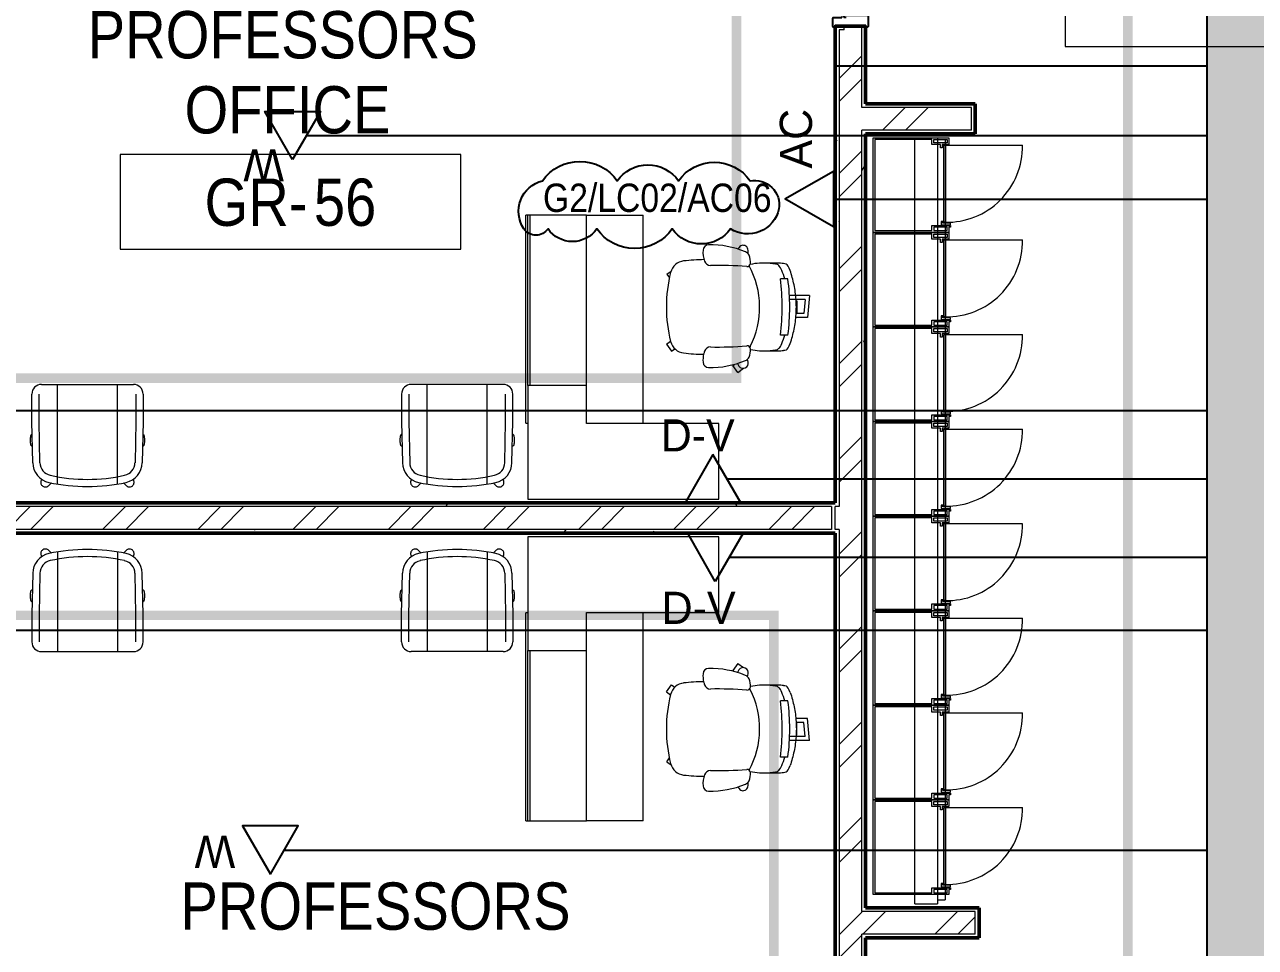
# Model space of a CAD drawing. Header units: millimetres. Extents: x -9358 to 257996, y -67499 to 9117.
# Drawn here: x 1936 to 8440, y -27018 to -22140 of the extents above; entities that cross this region are included whole.
import ezdxf

# ---------------------------------------------------------------- set-up
doc = ezdxf.new("R2010")
doc.units = ezdxf.units.MM
doc.header["$LTSCALE"] = 1000
for name, color, linetype, lineweight in [('123', 2, 'Continuous', 9), ('A-DOOR', 8, 'Continuous', 9), ('A-DOOR-1', 8, 'Continuous', 18), ('A-DOR', 8, 'Continuous', 9), ('A-FLR-PAT', 8, 'Continuous', 18), ('A-FRN', 8, 'Continuous', 9), ('A-GEN-MOD', 8, 'Continuous', 9), ('A-ROM-NAM', 8, 'Continuous', 9), ('A-WAL-CLD', 8, 'Continuous', 9), ('A-WAL-CMU', 8, 'Continuous', 50), ('A-WAL-LOW-30', 8, 'Continuous', 18), ('A-WAL-PAT-1', 8, 'Continuous', 9)]:
    doc.layers.add(name, color=color, linetype=linetype, lineweight=lineweight)
for name, color, linetype in [('CCTV', 4, 'Continuous'), ('CCTVNET', 6, 'Continuous'), ('DATANET', 4, 'Continuous'), ('F POINT AGN', 7, 'Continuous'), ('G2 LC 02 AC', 3, 'Continuous'), ('G2 LC 08 TV', 3, 'Continuous'), ('LC-CABLE -10', 4, 'Continuous'), ('LC-T-OUTLET', 4, 'Continuous'), ('Route - rack2', 7, 'Continuous')]:
    doc.layers.add(name, color=color, linetype=linetype)
doc.styles.add('Arial_5', font='arial.ttf', dxfattribs={"width": 0.85, "height": 200})
pattern_1 = [(0, (0, 0), (812.8, 203.2), [33.528, -576.072, 33.528, -576.072, -3251.2]), (0, (0, 0), (812.8, 203.2), [-1219.2, 33.528, -1185.672, 33.528, -576.072, -1422.4]), (0, (0, 0), (812.8, 203.2), [-3048, 33.528, -372.872, 33.528, -982.472]), (120, (304.8, 101.6), (-582.3764, 602.3054), [33.528, -576.072, 33.528, -576.072, -3251.2]), (120, (304.8, 101.6), (-582.3764, 602.3054), [-1219.2, 33.528, -1185.672, 33.528, -576.072, -1422.4]), (120, (304.8, 101.6), (-582.3764, 602.3054), [-3048, 33.528, -372.872, 33.528, -982.472]), (240, (406.4, 508), (-230.4236, -805.5054), [33.528, -576.072, 33.528, -576.072, -3251.2]), (240, (406.4, 508), (-230.4236, -805.5054), [-1219.2, 33.528, -1185.672, 33.528, -576.072, -1422.4]), (240, (406.4, 508), (-230.4236, -805.5054), [-3048, 33.528, -372.872, 33.528, -982.472])]
pattern_2 = [(45, (0, 0), (-251.447, 251.447), []), (45, (0, 381), (-251.447, 251.447), [])]

# ---------------------------------------------------------------- blocks, each defined once
blk = doc.blocks.new('D-V')
at = {"color": 3}
blk.add_lwpolyline([(1.2, 256.5), (146.9, 0), (-146.9, 0), (1.2, 256.5)], dxfattribs=at)
at = {"layer": 'CCTV', "color": 2}
blk.add_attdef('D-V', (-225.1, 246.5), '', height=170, dxfattribs=at)
blk = doc.blocks.new('D-W')
at = {"color": 3, "elevation": 0}
blk.add_lwpolyline([(0, 254.5), (146.9, 0), (-146.9, 0), (0, 254.5)], dxfattribs=at)
at = {"layer": 'LC-T-OUTLET', "color": 2}
blk.add_attdef('W', (77.2, 236.3, 0), '', height=170, dxfattribs=at)
blk = doc.blocks.new('FR_Lockers-MLTPL_Dar - FR_Lockers-MLTPL_Dar-848432-01-Ground Floor Furniture Plan')
at = {"layer": 'A-GEN-MOD'}
for p, q in [((-500, 0), (0, 0)), ((-500, -400), (-500, 0)), ((0, 0), (0, -400)), ((-491.1, -8.9), (-491.1, -311.1)), ((-8.9, -8.9), (-491.1, -8.9)), ((-8.9, -311.1), (-8.9, -8.9)), ((-491.1, -311.1), (-464.4, -311.1)), ((-491.1, -320), (-491.1, -391.1)), ((-473.3, -320), (-491.1, -320)), ((-473.3, -391.1), (-473.3, -320)), ((-464.4, -311.1), (-464.4, -408.9)), ((-35.6, -311.1), (-8.9, -311.1)), ((-35.6, -355.6), (-35.6, -311.1)), ((-26.7, -391.1), (-26.7, -320)), ((-26.7, -320), (-8.9, -320)), ((-8.9, -320), (-8.9, -391.1)), ((-460, -360), (-460, -408.9)), ((-442.2, -360), (-460, -360)), ((-451.1, -368.9), (-442.2, -368.9)), ((-451.1, -408.9), (-451.1, -368.9)), ((-446.7, -382.2), (-446.7, -373.3)), ((-446.7, -373.3), (-40, -373.3)), ((-40, -382.2), (-446.7, -382.2)), ((-442.2, -368.9), (-442.2, -360)), ((-53.3, -355.6), (-35.6, -355.6)), ((-53.3, -364.4), (-53.3, -355.6)), ((-35.6, -364.4), (-53.3, -364.4)), ((-40, -373.3), (-40, -382.2)), ((-40, -382.2), (-40, -789.1)), ((-35.6, -400), (-35.6, -364.4)), ((-473.3, -400), (-500, -400)), ((-491.1, -391.1), (-473.3, -391.1)), ((-473.3, -408.9), (-473.3, -400)), ((-464.4, -408.9), (-473.3, -408.9)), ((-460, -408.9), (-451.1, -408.9)), ((0, -400), (-35.6, -400)), ((-8.9, -391.1), (-26.7, -391.1))]:
    blk.add_line(p, q, dxfattribs=at)
blk.add_arc((-46.8, -389.2), 400, 178.71177, 270.96946, dxfattribs=at)
blk = doc.blocks.new('Scoop_Conference_Swivel_Chair_14893 - Scoop_Conference_Swivel_Chair_14893-748504-01-Ground Floor Furniture Plan')
at = {"layer": 'A-FRN'}
for p, q in [((-158.6, 336.1), (-158.6, -190.7)), ((158.6, 336.1), (158.6, -190.7)), ((-293.9, 5.1), (-289.4, 224)), ((-255.8, 4.7), (-251.3, 223.2)), ((251.3, 223.2), (255.8, 4.7)), ((289.4, 224), (293.9, 5.1)), ((-291.2, 134.7), (-296, 134.7)), ((296, 134.7), (291.2, 134.7)), ((-296, 74.7), (-292.5, 74.7)), ((292.5, 74.7), (296, 74.7)), ((-293.9, -139.9), (-293.9, 5.1)), ((-255.8, -139.9), (-255.8, 4.7)), ((255.8, 4.7), (255.8, -139.9)), ((293.9, 5.1), (293.9, -139.9)), ((243.1, -190.7), (-243.1, -190.7))]:
    blk.add_line(p, q, dxfattribs=at)
for centre, radius, start, end in [((-181.4, 221.7), 107.9, 102.35173, 178.80744), ((-221.9, 326.6), 24.9, 171, 174.76718), ((-221.9, 326.6), 24.9, 135, 138.48477), ((-221.9, 326.6), 24.9, 131.51252, 135), ((-221.9, 326.6), 24.9, 95.23535, 99), ((0, -606.8), 956.1, 77.64827, 102.35173), ((181.4, 221.7), 108, 1.19256, 77.64827), ((-181.4, 221.7), 69.8, 102.35173, 178.80744), ((0, -606.8), 918, 77.64827, 102.35173), ((181.4, 221.7), 69.9, 1.19256, 77.64827), ((-243.1, -139.9), 50.8, 180, 270), ((243.1, -139.9), 50.8, 270, 0)]:
    blk.add_arc(centre, radius, start, end, dxfattribs=at)
for points, knots in [([(-204.3, 344.2), (-205.8, 345.7), (-208.4, 347.6), (-212.2, 349.6), (-215.3, 350.6), (-218.5, 351.3), (-222.8, 351.6), (-229, 350.8), (-236.4, 347.4), (-242.7, 341.1), (-246.4, 333), (-247.1, 324.2), (-245, 316.6), (-242.4, 312.5), (-241.2, 310.9)], [-1, -1, -1, -1, -0.9166667, -0.875, -0.8333333, -0.7916667, -0.75, -0.6666667, -0.5555556, -0.4444444, -0.3333333, -0.2222222, -0.1111111, -0.0331931, -0.0331931, -0.0331931, -0.0331931]), ([(239.5, 344.2), (237.5, 346.2), (232.8, 349.5), (223.6, 352), (215.1, 351), (208.5, 347.7), (205.6, 345.4), (204.3, 344.2)], [-1, -1, -1, -1, -0.785714, -0.571429, -0.285714, -0.142857, 0, 0, 0, 0]), ([(241.2, 310.9), (243.1, 313.2), (245, 316.7), (246.3, 321.5), (246.9, 325.4), (246.7, 331), (244.5, 337.9), (241.3, 342.3), (239.5, 344.2)], [-0.9333886, -0.9333886, -0.9333886, -0.9333886, -0.7, -0.625, -0.55, -0.4, -0.2, 0, 0, 0, 0]), ([(-296, 74.7), (-296.5, 74.7), (-297.2, 75.6), (-298.3, 78.5), (-299, 81.5), (-299.8, 85.2), (-300.6, 91), (-301.3, 99.3), (-301.3, 110), (-300.6, 118.4), (-299.8, 124.1), (-299, 127.8), (-298.3, 130.8), (-297.2, 133.8), (-296.5, 134.7), (-296, 134.7)], [-1, -1, -1, -1, -0.888889, -0.833333, -0.777778, -0.722222, -0.666667, -0.555556, -0.444444, -0.333333, -0.277778, -0.222222, -0.166667, -0.111111, 0, 0, 0, 0]), ([(296, 134.7), (296.5, 134.7), (297.2, 133.8), (298.3, 130.8), (299, 127.8), (299.8, 124.1), (300.6, 118.4), (301.3, 110), (301.3, 99.3), (300.6, 91), (299.8, 85.2), (299, 81.5), (298.3, 78.5), (297.2, 75.6), (296.5, 74.7), (296, 74.7)], [-1, -1, -1, -1, -0.888889, -0.833333, -0.777778, -0.722222, -0.666667, -0.555556, -0.444444, -0.333333, -0.277778, -0.222222, -0.166667, -0.111111, 0, 0, 0, 0])]:
    blk.add_open_spline(points, degree=3, knots=knots, dxfattribs=at)
for points in [[(-189.8, 329.6), (-194.6, 334.4), (-199.5, 339.3), (-204.3, 344.2)], [(204.3, 344.2), (199.5, 339.3), (194.6, 334.4), (189.8, 329.6)]]:
    blk.add_open_spline(points, degree=3, dxfattribs=at)
blk = doc.blocks.new('Task chair 9554N35 - Task chair 9554N35-733048-01-Ground Floor Furniture Plan')
at = {"layer": 'A-FRN'}
for p, q in [((-59.9, 447.8), (56.2, 437.7)), ((-59.9, 447.8), (-59.9, 341.6)), ((-40.1, 424.9), (-40.1, 342.5)), ((-40.1, 424.9), (34.3, 418.4)), ((34.3, 418.4), (34.3, 377)), ((56.2, 437.7), (56.2, 375.4)), ((-148.6, 333.2), (-148.6, 294.8)), ((-33.2, 380), (34.3, 380)), ((-33.2, 377), (-33.2, 380)), ((148.6, 333.5), (148.6, 294.8)), ((208.7, 134.6), (213.5, 132.2)), ((346.3, 69.3), (309.5, 42.5)), ((346.3, 69.3), (324.3, 99.6)), ((309.5, 42.5), (303.3, 51.1)), ((-172.9, -306.8), (-189.9, -284.3)), ((-172.9, -306.8), (-153.2, -293.1)), ((196.3, -309), (180.3, -287)), ((196.3, -309), (233.1, -282.3)), ((233.1, -282.3), (220.5, -265))]:
    blk.add_line(p, q, dxfattribs=at)
for centre, radius, start, end in [((1, -773.4), 1116.7, 82.40675, 97.69875), ((1424.9, 239.6), 1657.1, 178.08469, 181.91531), ((192.1, 200.6), 424.1, 170.87537, 178.71964), ((-202, 267.3), 24.7, 131.85659, 178.73501), ((18.2, -231.9), 573.4, 106.91404, 111.62967), ((0, -988.3), 1291.7, 83.39468, 96.60532), ((-18.2, -231.9), 573.4, 68.37033, 73.08596), ((202, 267.3), 24.7, 1.26499, 48.14341), ((-192.1, 200.6), 424.1, 1.28036, 9.12463), ((-1424.9, 239.6), 1657.1, 358.08469, 1.91531), ((-239, 54.3), 81.3, 83.07154, 114.79327), ((-5.9, 191.7), 225.5, 181.91531, 194.98952), ((-231.5, 117.1), 18, 357.62611, 82.70838), ((1.2, -277.4), 461.4, 63.27249, 118.3184), ((223.3, 117.1), 18, 97.29162, 182.37389), ((230.8, 54.3), 81.3, 65.20673, 96.92846), ((5.9, 191.7), 225.5, 345.51786, 358.08469), ((157.4, -76.4), 485.9, 157.62283, 181.09869), ((-301, 96.7), 25.2, 129.57983, 236.58793), ((-296.1, 90.9), 32.8, 82.42017, 129.57983), ((-270.6, 142.7), 80.3, 236.58793, 244.06048), ((-257.7, 94.4), 37, 114.57567, 157.51846), ((-304.4, 28.7), 95.5, 76.87008, 82.42017), ((1706.6, -39.8), 1926.5, 175.34955, 181.07992), ((-1714.8, -39.8), 1926.5, 358.92008, 4.65045), ((249.5, 94.4), 37, 22.48154, 65.42433), ((351.4, -138.5), 268.8, 102.9497, 106.17349), ((-165.6, -76.4), 485.9, 358.90131, 22.37717), ((297.3, 97.1), 27.1, 305.0503, 102.9497), ((266.7, 140.7), 80.4, 293.45615, 305.0503), ((-298.4, -85.1), 30, 181.16926, 265.61497), ((-289.7, 26.9), 142.3, 265.59312, 289.57155), ((875.8, -92.8), 1126, 180.86126, 186.35861), ((-253.5, -75.2), 34, 289.57155, 358.42173), ((245.3, -75.2), 34, 181.57827, 250.42845), ((281.6, 26.9), 142.3, 250.42845, 257.15931), ((-875.8, -92.8), 1126, 353.64139, 359.03153), ((281.6, 26.9), 142.3, 257.15931, 274.40688), ((290.2, -85.1), 30, 274.38503, 358.83074), ((-163.7, -208.7), 80, 186.35861, 256.05837), ((163.7, -208.7), 80, 283.94166, 353.64139), ((0, 450.7), 759.4, 256.05837, 283.94166)]:
    blk.add_arc(centre, radius, start, end, dxfattribs=at)
for centre, major_axis, ratio, start_param, end_param in [((-182.4, 335.9), (44.1, 13.7), 0.260293, 1.734544, 2.951577), ((182.6, 337.1), (-43.9, 14.1), 0.248418, 3.3294, 4.551375), ((-2839.6, 1069.5), (-3064.8, 850.5), 0.246639, 3.238935, 3.272795), ((2833.6, 1083.6), (3058.7, 867.3), 0.246692, 3.007939, 3.042807), ((-178.1, 286.4), (48, 16.7), 0.376203, 1.755174, 2.42563), ((178.1, 286.7), (-48.1, 16.1), 0.383717, 3.814978, 4.524085), ((-2833.6, 1083.6), (-3058.7, 867.3), 0.246692, 3.240378, 3.275247)]:
    blk.add_ellipse(centre, major_axis=major_axis, ratio=ratio, start_param=start_param, end_param=end_param, dxfattribs=at)
blk.add_open_spline([(193.1, 345.6), (180.8, 349.8), (155.9, 357.6), (104.9, 369.7), (39.6, 378.5), (-39.7, 378.4), (-105, 369.4), (-155.9, 357.1), (-180.8, 349.3), (-193.1, 344.9)], degree=3, knots=[0, 0, 0, 0, 0.1, 0.2, 0.4, 0.6, 0.8, 0.9, 1, 1, 1, 1], dxfattribs=at)
blk = doc.blocks.new('secretary office - manager office -1 2-1846452-01-Ground Floor Furniture Plan')
at = {"layer": 'A-FRN'}
for p, q in [((-360, 310), (-950, 310)), ((-950, 310), (-950, 300)), ((-950, 300), (-950, -700)), ((-548, 320), (550, 320)), ((-548, 320), (-548, 310)), ((-350, 310), (-360, 310)), ((-350, 0), (-350, 310)), ((-350, 310), (550, 310)), ((550, 300), (-350, 300)), ((550, 300), (-350, 300)), ((550, 310), (550, 320)), ((550, 300), (550, 310)), ((550, 0), (550, 300)), ((-550, -700), (-550, 0)), ((-550, 0), (-350, 0)), ((-350, 0), (550, 0)), ((550, 0), (550, -300)), ((-550, -300), (550, -300)), ((-950, -700), (-550, -700))]:
    blk.add_line(p, q, dxfattribs=at)
blk = doc.blocks.new('Scoop_Conference_Swivel_Chair_14893 - Scoop_Conference_Swivel_Chair_14893-746239-01-Ground Floor Furniture Plan')
at = {"layer": 'A-FRN'}
for p, q in [((-293.9, 139.9), (-293.9, -5.1)), ((-255.8, 139.9), (-255.8, -4.7)), ((243.1, 190.7), (-243.1, 190.7)), ((-158.6, -336.1), (-158.6, 190.7)), ((158.6, -336.1), (158.6, 190.7)), ((255.8, -4.7), (255.8, 139.9)), ((293.9, -5.1), (293.9, 139.9)), ((-293.9, -5.1), (-289.4, -224)), ((-255.8, -4.7), (-251.3, -223.2)), ((251.3, -223.2), (255.8, -4.7)), ((289.4, -224), (293.9, -5.1)), ((-292.5, -74.7), (-296, -74.7)), ((296, -74.7), (292.5, -74.7)), ((-296, -134.7), (-291.2, -134.7)), ((291.2, -134.7), (296, -134.7))]:
    blk.add_line(p, q, dxfattribs=at)
for centre, radius, start, end in [((-243.1, 139.9), 50.8, 90, 180), ((243.1, 139.9), 50.8, 0, 90), ((-181.4, -221.7), 108, 181.19256, 257.64827), ((-181.4, -221.7), 69.8, 181.19256, 257.64827), ((181.4, -221.7), 69.9, 282.35173, 358.80744), ((181.4, -221.7), 108, 282.35173, 358.80744), ((0, 606.8), 918, 257.64827, 282.35173), ((-221.9, -326.6), 24.9, 185.23282, 189), ((-221.9, -326.6), 24.9, 221.51523, 225), ((-221.9, -326.6), 24.9, 225, 228.48748), ((-221.9, -326.6), 24.9, 261, 264.76465), ((0, 606.8), 956.1, 257.64827, 282.35173)]:
    blk.add_arc(centre, radius, start, end, dxfattribs=at)
for points, knots in [([(-296, -134.7), (-296.5, -134.7), (-297.2, -133.8), (-298.3, -130.8), (-299, -127.8), (-299.8, -124.1), (-300.6, -118.4), (-301.3, -110), (-301.3, -99.3), (-300.6, -91), (-299.8, -85.2), (-299, -81.5), (-298.3, -78.5), (-297.2, -75.6), (-296.5, -74.7), (-296, -74.7)], [-1, -1, -1, -1, -0.888889, -0.833333, -0.777778, -0.722222, -0.666667, -0.555556, -0.444444, -0.333333, -0.277778, -0.222222, -0.166667, -0.111111, 0, 0, 0, 0]), ([(296, -74.7), (296.5, -74.7), (297.2, -75.6), (298.3, -78.5), (299, -81.5), (299.8, -85.2), (300.6, -91), (301.3, -99.3), (301.3, -110), (300.6, -118.4), (299.8, -124.1), (299, -127.8), (298.3, -130.8), (297.2, -133.8), (296.5, -134.7), (296, -134.7)], [-1, -1, -1, -1, -0.888889, -0.833333, -0.777778, -0.722222, -0.666667, -0.555556, -0.444444, -0.333333, -0.277778, -0.222222, -0.166667, -0.111111, 0, 0, 0, 0]), ([(-241.2, -310.9), (-242, -311.9), (-243.3, -313.8), (-244.9, -316.9), (-245.9, -320), (-246.6, -323.2), (-246.9, -327.5), (-246.1, -333.7), (-242.7, -341.1), (-236.4, -347.4), (-228.3, -351.1), (-219.5, -351.8), (-211.1, -349.5), (-206.3, -346.2), (-204.3, -344.2)], [-0.9668069, -0.9668069, -0.9668069, -0.9668069, -0.9166667, -0.875, -0.8333333, -0.7916667, -0.75, -0.6666667, -0.5555556, -0.4444444, -0.3333333, -0.2222222, -0.1111111, 0, 0, 0, 0]), ([(239.5, -344.2), (241.3, -342.3), (244.5, -337.9), (246.9, -330.3), (246.8, -322.4), (244.6, -315.8), (242.3, -312.2), (241.2, -310.9)], [-1, -1, -1, -1, -0.8, -0.6, -0.4, -0.2, -0.0666114, -0.0666114, -0.0666114, -0.0666114]), ([(204.3, -344.2), (206.3, -346.1), (210.8, -349.3), (219.8, -352), (230.2, -350.9), (236.8, -346.8), (239.5, -344.2)], [-1, -1, -1, -1, -0.785714, -0.571429, -0.285714, 0, 0, 0, 0])]:
    blk.add_open_spline(points, degree=3, knots=knots, dxfattribs=at)
for points in [[(-204.3, -344.2), (-199.5, -339.3), (-194.6, -334.4), (-189.8, -329.6)], [(189.8, -329.6), (194.6, -334.4), (199.5, -339.3), (204.3, -344.2)]]:
    blk.add_open_spline(points, degree=3, dxfattribs=at)
blk = doc.blocks.new('Task chair 9554N35 - Task chair 9554N35-745676-01-Ground Floor Furniture Plan')
at = {"layer": 'A-FRN'}
for p, q in [((-172.9, 306.8), (-189.9, 284.3)), ((-172.9, 306.8), (-153.2, 293.1)), ((196.3, 309), (180.3, 287)), ((196.3, 309), (233.1, 282.3)), ((233.1, 282.3), (220.5, 265)), ((309.5, -42.5), (303.3, -51.1)), ((346.3, -69.3), (309.5, -42.5)), ((346.3, -69.3), (324.3, -99.6)), ((208.7, -134.6), (213.5, -132.2)), ((-148.6, -333.2), (-148.6, -294.8)), ((148.6, -333.5), (148.6, -294.8)), ((-59.9, -447.8), (-59.9, -341.6)), ((-40.1, -424.9), (-40.1, -342.5)), ((-33.2, -377), (-33.2, -380)), ((-33.2, -380), (34.3, -380)), ((34.3, -418.4), (34.3, -377)), ((56.2, -437.7), (56.2, -375.4)), ((-59.9, -447.8), (56.2, -437.7)), ((-40.1, -424.9), (34.3, -418.4))]:
    blk.add_line(p, q, dxfattribs=at)
for centre, radius, start, end in [((-163.7, 208.7), 80, 103.94163, 173.64139), ((0, -450.7), 759.4, 76.05834, 103.94163), ((163.7, 208.7), 80, 6.35861, 76.05834), ((875.8, 92.8), 1126, 173.64139, 179.13874), ((-875.8, 92.8), 1126, 0.96847, 6.35861), ((157.4, 76.4), 485.9, 178.90131, 202.37717), ((-298.4, 85.1), 30, 94.38503, 178.83074), ((-289.7, -26.9), 142.3, 70.42845, 94.40688), ((-253.5, 75.2), 34, 1.57827, 70.42845), ((1706.6, 39.8), 1926.5, 178.92008, 184.65045), ((-1714.8, 39.8), 1926.5, 355.34955, 1.07992), ((245.3, 75.2), 34, 109.57155, 178.42173), ((281.6, -26.9), 142.3, 102.84069, 109.57155), ((281.6, -26.9), 142.3, 85.59312, 102.84069), ((-165.6, 76.4), 485.9, 337.62283, 1.09869), ((290.2, 85.1), 30, 1.16926, 85.61497), ((-301, -96.7), 25.2, 123.41207, 230.42017), ((-296.1, -90.9), 32.8, 230.42017, 277.57983), ((-270.6, -142.7), 80.3, 115.93952, 123.41207), ((-257.7, -94.4), 37, 202.48154, 245.42433), ((-304.4, -28.7), 95.5, 277.57983, 283.12992), ((-239, -54.3), 81.3, 245.20673, 276.92846), ((-231.5, -117.1), 18, 277.29162, 2.37389), ((1.2, 277.4), 461.4, 241.6816, 296.72751), ((223.3, -117.1), 18, 177.62611, 262.70838), ((230.8, -54.3), 81.3, 263.07154, 294.79327), ((249.5, -94.4), 37, 294.57567, 337.51846), ((351.4, 138.5), 268.8, 253.82651, 257.0503), ((297.3, -97.1), 27.1, 257.0503, 54.9497), ((266.7, -140.7), 80.4, 54.9497, 66.54385), ((1424.9, -239.6), 1657.1, 178.08469, 181.91531), ((-5.9, -191.7), 225.5, 165.01048, 178.08469), ((5.9, -191.7), 225.5, 1.91531, 14.48214), ((-1424.9, -239.6), 1657.1, 358.08469, 1.91531), ((192.1, -200.6), 424.1, 181.28036, 189.12463), ((-192.1, -200.6), 424.1, 350.87537, 358.71964), ((-202, -267.3), 24.7, 181.26499, 228.14341), ((18.2, 231.9), 573.4, 248.37033, 253.08596), ((0, 988.3), 1291.7, 263.39468, 276.60532), ((-18.2, 231.9), 573.4, 286.91404, 291.62967), ((202, -267.3), 24.7, 311.85659, 358.73501), ((1, 773.4), 1116.7, 262.30125, 277.59325)]:
    blk.add_arc(centre, radius, start, end, dxfattribs=at)
for centre, major_axis, ratio, start_param, end_param in [((2833.6, -1083.6), (-3058.7, 867.3), 0.246692, 0.098786, 0.133654), ((-182.4, -335.9), (-44.1, 13.7), 0.260293, 0.190015, 1.407049), ((-178.1, -286.4), (-48, 16.7), 0.376203, 0.715963, 1.386418), ((178.1, -286.7), (48.1, 16.1), 0.383717, 4.900693, 5.6098), ((-2833.6, -1083.6), (3058.7, 867.3), 0.246692, 6.149531, 6.184399), ((-2839.6, -1069.5), (3064.8, 850.5), 0.246639, 6.151983, 6.185843), ((182.6, -337.1), (43.9, 14.1), 0.248418, 4.873403, 6.095378)]:
    blk.add_ellipse(centre, major_axis=major_axis, ratio=ratio, start_param=start_param, end_param=end_param, dxfattribs=at)
blk.add_open_spline([(193.1, -345.6), (180.8, -349.8), (155.9, -357.6), (104.9, -369.7), (39.6, -378.5), (-39.7, -378.4), (-105, -369.4), (-155.9, -357.1), (-180.8, -349.3), (-193.1, -344.9)], degree=3, knots=[0, 0, 0, 0, 0.1, 0.2, 0.4, 0.6, 0.8, 0.9, 1, 1, 1, 1], dxfattribs=at)
blk = doc.blocks.new('secretary office - manager office -1 2-1846450-01-Ground Floor Furniture Plan')
at = {"layer": 'A-FRN'}
for p, q in [((-550, 700), (-950, 700)), ((-950, 700), (-950, -300)), ((-550, 0), (-550, 700)), ((550, 300), (-550, 300)), ((550, 300), (550, 0)), ((-350, 0), (-550, 0)), ((550, 0), (-350, 0)), ((-350, -310), (-350, 0)), ((550, -300), (550, 0)), ((-950, -300), (-950, -310)), ((-950, -310), (-360, -310)), ((-548, -310), (-548, -320)), ((550, -320), (-548, -320)), ((-360, -310), (-350, -310)), ((-350, -300), (550, -300)), ((-350, -300), (550, -300)), ((550, -310), (-350, -310)), ((550, -310), (550, -300)), ((550, -320), (550, -310))]:
    blk.add_line(p, q, dxfattribs=at)
blk = doc.blocks.new('Wood door - 1000-Wood Door-2297613-01-Ground Floor Furniture Plan')
at = {"layer": 'A-DOOR'}
blk.add_arc((442, 77), 884, 90, 180, dxfattribs=at)
at = {"layer": 'A-DOOR-1'}
for p, q in [((442, 961), (399, 961)), ((399, 961), (399, 77)), ((442, 77), (442, 961)), ((-505, 92.5), (-505, 82.5)), ((-505, 92.5), (-505, 82.5)), ((-503.5, 92.5), (-503.5, 82.5)), ((-502.5, 95), (-457.5, 95)), ((-457.5, 95), (-502.5, 95)), ((-457.5, 93.5), (-502.5, 93.5)), ((-502.5, 81.5), (-495, 81.5)), ((-495, 80), (-502.5, 80)), ((-500, 80), (-495, 80)), ((-495, 81.5), (-495, 80)), ((-495, 80), (-495, -80)), ((-456.5, 92.5), (-456.5, 47)), ((-455, 92.5), (-455, 47)), ((-455, 47), (-455, 92.5)), ((399, 77), (442, 77)), ((455, 92.5), (455, 47)), ((455, 92.5), (455, 47)), ((456.5, 92.5), (456.5, 47)), ((502.5, 95), (457.5, 95)), ((502.5, 95), (457.5, 95)), ((457.5, 93.5), (502.5, 93.5)), ((495, 81.5), (495, 80)), ((502.5, 81.5), (495, 81.5)), ((495, 80), (502.5, 80)), ((495, -80), (495, 80)), ((495, 80), (500, 80)), ((503.5, 92.5), (503.5, 82.5)), ((505, 92.5), (505, 82.5)), ((505, 82.5), (505, 92.5)), ((-455.2, 23), (-455.2, 32.5)), ((-453.7, 23), (-455.2, 23)), ((-442.5, 46), (-454, 46)), ((-442.5, 46), (-454, 46)), ((-442.5, 44.5), (-454, 44.5)), ((-453.7, 32.5), (-453.7, 23)), ((-452.7, 35), (-445.7, 35)), ((-445.7, 33.5), (-452.7, 33.5)), ((-444.7, -92.5), (-444.7, 32.5)), ((-443.2, 32.5), (-443.2, 8.1)), ((-443.2, 8.4), (-441.5, 18.1)), ((-441.7, 8.1), (-443.2, 8.4)), ((-443.2, 8.1), (-443.2, -92.5)), ((-443.2, -92.5), (-443.2, 8.1)), ((-443.2, 8.1), (-441.7, 8.1)), ((-440, 18), (-441.7, 8.1)), ((-441.7, 8.1), (-440, 18)), ((-441.5, 18.1), (-441.5, 43.5)), ((-440, 43.5), (-440, 18)), ((-440, 18), (-440, 43.5)), ((440, 43.5), (440, 18)), ((440, 43.5), (440, 18)), ((440, 18), (441.7, 8.1)), ((440, 18), (441.7, 8.1)), ((441.5, 18.1), (441.5, 43.5)), ((443.2, 8.4), (441.5, 18.1)), ((441.7, 8.1), (443.2, 8.4)), ((441.7, 8.1), (443.2, 8.4)), ((442.5, 46), (454, 46)), ((454, 46), (442.5, 46)), ((442.5, 44.5), (454, 44.5)), ((443.2, 32.5), (443.2, 8.1)), ((443.2, 8.4), (443.2, -92.5)), ((443.2, 8.1), (443.2, -92.5)), ((444.7, -92.5), (444.7, 32.5)), ((452.7, 35), (445.7, 35)), ((445.7, 33.5), (452.7, 33.5)), ((453.7, 32.5), (453.7, 23)), ((453.7, 23), (455.2, 23)), ((455.2, 23), (455.2, 32.5)), ((-505, -92.5), (-505, -82.5)), ((-505, -82.5), (-505, -92.5)), ((-503.5, -82.5), (-503.5, -92.5)), ((-502.5, -80), (-495, -80)), ((-495, -81.5), (-502.5, -81.5)), ((-502.5, -93.5), (-445.7, -93.5)), ((-445.7, -95), (-502.5, -95)), ((-502.5, -95), (-445.7, -95)), ((-495, -80), (-500, -80)), ((-495, -81.5), (-495, -80)), ((502.5, -93.5), (445.7, -93.5)), ((445.7, -95), (502.5, -95)), ((445.7, -95), (502.5, -95)), ((495, -81.5), (495, -80)), ((502.5, -80), (495, -80)), ((500, -80), (495, -80)), ((495, -81.5), (502.5, -81.5)), ((503.5, -82.5), (503.5, -92.5)), ((505, -92.5), (505, -82.5)), ((505, -92.5), (505, -82.5))]:
    blk.add_line(p, q, dxfattribs=at)
for centre, radius, start, end in [((-502.5, 92.5), 2.5, 90, 180), ((-502.5, 92.5), 2.5, 90, 180), ((-502.5, 82.5), 2.5, 180, 270), ((-502.5, 82.5), 2.5, 180, 270), ((-502.5, 92.5), 1, 90, 180), ((-502.5, 82.5), 1, 180, 270), ((-457.5, 92.5), 2.5, 0, 90), ((-457.5, 92.5), 2.5, 0, 90), ((-457.5, 92.5), 1, 0, 90), ((457.5, 92.5), 2.5, 90, 180), ((457.5, 92.5), 2.5, 90, 180), ((457.5, 92.5), 1, 90, 180), ((502.5, 92.5), 2.5, 0, 90), ((502.5, 92.5), 2.5, 0, 90), ((502.5, 92.5), 1, 0, 90), ((502.5, 82.5), 1, 270, 0), ((502.5, 82.5), 2.5, 270, 0), ((502.5, 82.5), 2.5, 270, 0), ((-454, 47), 2.5, 180, 270), ((-452.7, 32.5), 2.5, 90, 180), ((-454, 47), 0.997, 180, 270), ((-454, 47), 0.997, 180, 270), ((-452.7, 32.5), 1.01, 90, 180), ((-445.7, 32.5), 2.5, 0, 90), ((-445.7, 32.5), 0.984, 0, 90), ((-442.5, 43.5), 2.5, 0, 90), ((-442.5, 43.5), 2.5, 0, 90), ((-442.5, 43.5), 1, 0, 90), ((442.5, 43.5), 2.5, 90, 180), ((442.5, 43.5), 2.5, 90, 180), ((442.5, 43.5), 1, 90, 180), ((445.7, 32.5), 2.5, 90, 180), ((445.7, 32.5), 0.984, 90, 180), ((452.7, 32.5), 2.5, 0, 90), ((452.7, 32.5), 1.01, 0, 90), ((454, 47), 2.5, 270, 0), ((454, 47), 0.997, 270, 0), ((454, 47), 0.979, 270, 360), ((-502.5, -82.5), 2.5, 90, 180), ((-502.5, -82.5), 2.5, 90, 180), ((-502.5, -92.5), 2.5, 180, 270), ((-502.5, -92.5), 2.5, 180, 270), ((-502.5, -82.5), 1.01, 90, 180), ((-502.5, -92.5), 1.03, 180, 270), ((-445.7, -92.5), 0.985, 270, 0), ((-445.7, -92.5), 2.5, 270, 0), ((-445.7, -92.5), 2.5, 270, 360), ((445.7, -92.5), 2.5, 180, 270), ((445.7, -92.5), 2.5, 180, 270), ((445.7, -92.5), 0.985, 180, 270), ((502.5, -82.5), 2.5, 0, 90), ((502.5, -82.5), 2.5, 0, 90), ((502.5, -82.5), 1.01, 0, 90), ((502.5, -92.5), 1.03, 270, 0), ((502.5, -92.5), 2.5, 270, 0), ((502.5, -92.5), 2.5, 270, 360)]:
    blk.add_arc(centre, radius, start, end, dxfattribs=at)
blk = doc.blocks.new('M_Room Tag_Small - M_Room Tag_Small-919701-01-Ground Floor Furniture Plan')
at = {"layer": 'A-ROM-NAM'}
for p, q in [((9, 2.5), (-9, 2.5)), ((-9, 2.5), (-9, -2.5)), ((9, -2.5), (9, 2.5)), ((-9, -2.5), (9, -2.5))]:
    blk.add_line(p, q, dxfattribs=at)
blk = doc.blocks.new('G')
at = {"layer": 'A-WAL-PAT-1'}
h = blk.add_hatch(dxfattribs=at)
h.set_pattern_fill('FP_1', color=256, style=0, pattern_type=2)
h.set_pattern_definition(pattern_2)
h.paths.add_polyline_path([(6360, -28640), (6360, -28390), (6267.6, -28390), (6267.6, -28410), (6240, -28410), (6240, -28640)], flags=0)
h.paths.add_polyline_path([(6360, -27390), (6360, -22000), (6267.6, -22000), (6267.6, -22020), (6240, -22020), (6240, -27370), (6267.6, -27370), (6267.6, -27390)], flags=0)
h.paths.add_polyline_path([(6360, -21000), (6360, -20000), (6267.6, -20000), (6267.6, -20020), (6240, -20020), (6240, -20980), (6267.6, -20980), (6267.6, -21000)], flags=0)
h.paths.add_polyline_path([(6360, -19000), (6360, -13800), (6267.6, -13800), (6267.6, -13820), (6240, -13820), (6240, -18980), (6267.6, -18980), (6267.6, -19000)], flags=0)
h.paths.add_polyline_path([(6267.6, -12800), (6360, -12800), (6360, -12550), (6240, -12550), (6240, -12780), (6267.6, -12780)], flags=0)
h = blk.add_hatch(dxfattribs=at)
h.set_pattern_fill('FP_2', color=256, style=0, pattern_type=2)
h.set_pattern_definition(pattern_1)
h.paths.add_polyline_path([(6380, -28760), (6380, -28640), (6360, -28640), (6360, -28760)], flags=0)
h.paths.add_polyline_path([(6380, -28620), (6380, -28390), (6360, -28390), (6360, -28620)], flags=0)
h.paths.add_polyline_path([(6360, -27390), (6380, -27390), (6380, -26800), (6360, -26800), (6360, -27095.3)], flags=0)
h.paths.add_polyline_path([(6380, -26680), (6380, -22550), (6360, -22550), (6360, -26680)], flags=0)
h.paths.add_polyline_path([(6380, -22430), (6380, -22000), (6360, -22000), (6360, -22430)], flags=0)
h.paths.add_polyline_path([(6360, -21000), (6380, -21000), (6380, -20770), (6360, -20770), (6360, -20952.1)], flags=0)
h.paths.add_polyline_path([(6380, -20750), (6380, -20250), (6360, -20250), (6360, -20750)], flags=0)
h.paths.add_polyline_path([(6380, -20230), (6380, -20000), (6360, -20000), (6360, -20230)], flags=0)
h.paths.add_polyline_path([(6380, -19000), (6380, -18570), (6360, -18570), (6360, -19000)], flags=0)
h.paths.add_polyline_path([(6360, -18450), (6380, -18450), (6380, -14320), (6360, -14320), (6360, -18422.5)], flags=0)
h.paths.add_polyline_path([(6380, -14200), (6380, -13800), (6360, -13800), (6360, -14200)], flags=0)
h.paths.add_polyline_path([(6380, -12800), (6380, -12550), (6360, -12550), (6360, -12800)], flags=0)
h = blk.add_hatch(dxfattribs=at)
h.set_pattern_fill('FP_2', color=256, style=0, pattern_type=2)
h.set_pattern_definition(pattern_1)
h.paths.add_polyline_path([(6240, -28620), (6240, -28410), (6267.6, -28410), (6267.6, -28390), (6220, -28390), (6220, -28620)], flags=0)
h.paths.add_polyline_path([(6267.6, -27390), (6267.6, -27370), (6240, -27370), (6240, -24660), (6220, -24660), (6220, -27390)], flags=0)
h.paths.add_polyline_path([(6220, -24540), (6240, -24540), (6240, -22020), (6267.6, -22020), (6267.6, -22000), (6220, -22000), (6220, -24520)], flags=0)
h.paths.add_polyline_path([(6267.6, -21000), (6267.6, -20980), (6240, -20980), (6240, -20770), (6220, -20770), (6220, -21000)], flags=0)
h.paths.add_polyline_path([(6220, -20750), (6240, -20750), (6240, -20560), (6220, -20560), (6220, -20590.7)], flags=0)
h.paths.add_polyline_path([(6220, -20440), (6240, -20440), (6240, -20250), (6220, -20250), (6220, -20420)], flags=0)
h.paths.add_polyline_path([(6240, -20230), (6240, -20020), (6267.6, -20020), (6267.6, -20000), (6220, -20000), (6220, -20230)], flags=0)
h.paths.add_polyline_path([(6267.6, -19000), (6267.6, -18980), (6240, -18980), (6240, -16460), (6220, -16460), (6220, -19000)], flags=0)
h.paths.add_polyline_path([(6220, -16340), (6240, -16340), (6240, -13820), (6267.6, -13820), (6267.6, -13800), (6220, -13800), (6220, -16320)], flags=0)
h.paths.add_polyline_path([(6267.6, -12800), (6267.6, -12780), (6240, -12780), (6240, -12570), (6220, -12570), (6220, -12800)], flags=0)
h = blk.add_hatch(dxfattribs=at)
h.set_pattern_fill('FP_1', color=256, style=0, pattern_type=2)
h.set_pattern_definition(pattern_2)
h.paths.add_polyline_path([(6940, -22550), (6940, -22430), (6360, -22430), (6360, -22550), (6380, -22550)], flags=0)
h = blk.add_hatch(dxfattribs=at)
h.set_pattern_fill('FP_2', color=256, style=0, pattern_type=2)
h.set_pattern_definition(pattern_1)
h.paths.add_polyline_path([(6960, -22570), (6960, -22430), (6940, -22430), (6940, -22550), (6380, -22550), (6380, -22570)], flags=0)
h = blk.add_hatch(dxfattribs=at)
h.set_pattern_fill('FP_2', color=256, style=0, pattern_type=2)
h.set_pattern_definition(pattern_1)
h.paths.add_polyline_path([(6200, -24660), (6220, -24660), (6220, -24520), (270, -24520), (270, -24540), (6200, -24540)], flags=0)
h = blk.add_hatch(dxfattribs=at)
h.set_pattern_fill('FP_1', color=256, style=0, pattern_type=2)
h.set_pattern_definition(pattern_2)
h.paths.add_polyline_path([(270, -24660), (6200, -24660), (6200, -24540), (250, -24540), (250, -24660)], flags=0)
h.paths.add_polyline_path([(6240, -24660), (6240, -24540), (6220, -24540), (6220, -24660)], flags=0)
h = blk.add_hatch(dxfattribs=at)
h.set_pattern_fill('FP_2', color=256, style=0, pattern_type=2)
h.set_pattern_definition(pattern_1)
h.paths.add_polyline_path([(270, -24680), (6220, -24680), (6220, -24660), (270, -24660)], flags=0)
h = blk.add_hatch(dxfattribs=at)
h.set_pattern_fill('FP_1', color=256, style=0, pattern_type=2)
h.set_pattern_definition(pattern_2)
h.paths.add_polyline_path([(6960, -26800), (6960, -26680), (6360, -26680), (6360, -26800), (6380, -26800)], flags=0)
h = blk.add_hatch(dxfattribs=at)
h.set_pattern_fill('FP_2', color=256, style=0, pattern_type=2)
h.set_pattern_definition(pattern_1)
h.paths.add_polyline_path([(6980, -26820), (6980, -26680), (6960, -26680), (6960, -26800), (6380, -26800), (6380, -26820)], flags=0)
at = {"layer": 'A-FLR-PAT'}
blk.add_line((6240, -21995), (6240, -22000), dxfattribs=at)
at = {"layer": 'A-WAL-CLD'}
for p, q in [((6240, -22020), (6240, -24540)), ((6267.6, -22020), (6240, -22020)), ((6267.6, -22020), (6267.6, -22000)), ((6360, -22430), (6360, -22000)), ((6940, -22430), (6360, -22430)), ((6940, -22550), (6940, -22430)), ((6940, -22550), (6360, -22550)), ((6360, -26680), (6360, -22550)), ((6200, -24540), (250, -24540)), ((6200, -24540), (6200, -24660)), ((6220, -24660), (6220, -24540)), ((6240, -24540), (6220, -24540)), ((6200, -24660), (250, -24660)), ((6240, -24660), (6220, -24660)), ((6240, -24660), (6240, -27370)), ((6960, -26680), (6360, -26680)), ((6960, -26800), (6960, -26680)), ((6960, -26800), (6360, -26800)), ((6360, -27390), (6360, -26800))]:
    blk.add_line(p, q, dxfattribs=at)
at = {"layer": 'A-WAL-CMU'}
for p, q in [((6220, -22000), (6220, -24520)), ((6380, -22000), (6220, -22000)), ((6380, -22410), (6380, -22000)), ((6960, -22410), (6380, -22410)), ((6960, -22570), (6960, -22410)), ((6380, -22570), (6960, -22570)), ((6380, -26660), (6380, -22570)), ((6220, -24520), (270, -24520)), ((270, -24680), (6220, -24680)), ((6220, -24680), (6220, -27390)), ((6980, -26660), (6380, -26660)), ((6980, -26820), (6980, -26660)), ((6380, -26820), (6980, -26820)), ((6380, -27390), (6380, -26820))]:
    blk.add_line(p, q, dxfattribs=at)
at = {"layer": 'A-WAL-LOW-30'}
for p, q in [((6640, -26640), (6640, -22590)), ((6640, -22590), (6760, -22590)), ((6760, -22590), (6760, -26640)), ((6760, -22598.9), (6800, -22598.9)), ((6800, -22598.9), (6800, -26618.9)), ((6640, -26640), (6760, -26640)), ((6760, -26618.9), (6800, -26618.9))]:
    blk.add_line(p, q, dxfattribs=at)
at = {"layer": 'A-DOR', "rotation": 89.99999999999976}
blk.add_blockref('Wood door - 1000-Wood Door-2297613-01-Ground Floor Furniture Plan', (6300, -21500), dxfattribs=at)
at = {"layer": 'A-FRN'}
for name, p, rotation in [('secretary office - manager office -1 2-1846452-01-Ground Floor Furniture Plan', (4905, -23550), 89.99999999999876), ('Task chair 9554N35 - Task chair 9554N35-733048-01-Ground Floor Furniture Plan', (5636.2, -23484.5), 270.0000000000036), ('Scoop_Conference_Swivel_Chair_14893 - Scoop_Conference_Swivel_Chair_14893-748504-01-Ground Floor Furniture Plan', (2267.9, -24084.5), 179.9999650682396), ('Scoop_Conference_Swivel_Chair_14893 - Scoop_Conference_Swivel_Chair_14893-746239-01-Ground Floor Furniture Plan', (4222.1, -24084.5), 3.4931760347e-05), ('secretary office - manager office -1 2-1846450-01-Ground Floor Furniture Plan', (4905, -25650), 270.0000000000019), ('Scoop_Conference_Swivel_Chair_14893 - Scoop_Conference_Swivel_Chair_14893-746239-01-Ground Floor Furniture Plan', (2267.9, -25115.5), 180.0000349317603), ('Scoop_Conference_Swivel_Chair_14893 - Scoop_Conference_Swivel_Chair_14893-748504-01-Ground Floor Furniture Plan', (4222.1, -25115.5), 359.9999650682396), ('Task chair 9554N35 - Task chair 9554N35-745676-01-Ground Floor Furniture Plan', (5636.2, -25715.5), 89.99999999999709)]:
    blk.add_blockref(name, p, dxfattribs=dict(at, rotation=rotation))
at = {"layer": 'A-GEN-MOD'}
for p, rotation in [((6420, -22590), 89.99999999999962), ((6420, -23090), 89.99999999999962), ((6420, -23590), 89.99999999999962), ((6420, -24090), 89.99999999999962), ((6420, -24590), 89.99999999999962), ((6420, -25090), 89.99999999999962), ((6420, -25590), 89.99999999999962), ((6420, -26090), 90.00000000000006)]:
    blk.add_blockref('FR_Lockers-MLTPL_Dar - FR_Lockers-MLTPL_Dar-848432-01-Ground Floor Furniture Plan', p, dxfattribs=dict(at, rotation=rotation))
at = {"layer": 'A-ROM-NAM', "xscale": 99.99999999999991, "yscale": 99.99999999999991, "zscale": 99.99999999999991}
for p in [(8334.9, -21858.5), (3341.6, -22929)]:
    blk.add_blockref('M_Room Tag_Small - M_Room Tag_Small-919701-01-Ground Floor Furniture Plan', p, dxfattribs=at)
at = {"layer": 'A-ROM-NAM', "char_height": 250, "attachment_point": 1, "style": 'Arial_5'}
for s, insert, width in [('PROFESSORS', (2269, -21920.4), 2633.543), ('OFFICE', (2780.9, -22317.3), 1392.531), ('GR-', (2886.8, -22805.8), 699.873), ('56', (3464.3, -22805.8), 418.481), ('PROFESSORS', (2759.2, -26526.6), 2633.543)]:
    blk.add_mtext(s, dxfattribs=dict(at, insert=insert, width=width))
blk = doc.blocks.new('datatray')
at = {"layer": '123'}
h = blk.add_hatch(color=4, dxfattribs=at)
h.dxf.hatch_style = 1
h.paths.add_polyline_path([(302434, -43813.9), (311773, -43813.9), (311773, -43513.9), (311473, -43513.9), (301671, -43513.9), (301671, -38365), (301471, -38365), (301100, -38365), (301100, -38565), (301471, -38565), (301471, -43513.9), (287538, -43513.9), (287538, -38565), (287909, -38565), (287909, -38365), (287538, -38365), (287338, -38365), (287338, -43513.9), (277443, -43513.9), (277443, -4790), (277143, -4790), (277143, -43813.9), (301834, -43813.9), (301852.6, -52052), (299770, -52052), (299770, -52652), (301854, -52652), (302454, -52652)])
h.paths.add_polyline_path([(311773, -4790), (311473, -4790), (311473, -43513.9), (311773, -43513.9)])
at = {"layer": 'LC-CABLE -10', "color": 4}
blk.add_lwpolyline([(277143, -43813.9), (277143, -4790)], dxfattribs=at)
blk = doc.blocks.new('RACK 2- ROUTE .')
at = {"layer": 'F POINT AGN', "color": 1, "const_width": 50}
blk.add_lwpolyline([(7732, -42044), (7732, -32486), (544, -32486), (544, -29451), (7388, -29451), (7388, -28051), (889, -28051), (889, -25263), (5895, -25263), (5895, -27838), (7766, -27838), (7766, -21844), (5698, -21844), (5698, -24009), (939, -24009), (939, -20876), (5928, -20876), (5928, -21729), (7651, -21729), (7651, -19806), (709, -19806), (709, -16887)], dxfattribs=at)

msp = doc.modelspace()

# ---------------------------------------------------------------- block references
msp.add_blockref('G', (0, -148.1))

# ---------------------------------------------------------------- next in the draw order: linework, layer by layer
at = {"layer": 'DATANET', "color": 3, "ltscale": 0.05}
for p, q in [((6220, -22357.1), (8185, -22357.1)), ((6210.7, -23062.1), (8186, -23062.1))]:
    msp.add_line(p, q, dxfattribs=at)
at = {"layer": 'DATANET', "color": 3, "ltscale": 50}
for p, q in [((3425.5, -22726.1), (8185, -22726.1)), ((3308.5, -26503.3), (8185, -26503.3))]:
    msp.add_line(p, q, dxfattribs=at)
at = {"layer": 'DATANET', "color": 3}
for p, q in [((5646.7, -24540.9), (8185, -24540.9)), ((5660.5, -24955.3), (8185, -24955.3))]:
    msp.add_line(p, q, dxfattribs=at)
for points in [[(769.4, -24559.9), (1267, -24559.9), (1267, -24180.1), (8185, -24180.1)], [(772.8, -24954.3), (1288.2, -24954.3), (1288.2, -25341.6), (8185, -25341.6)]]:
    msp.add_lwpolyline(points, dxfattribs=at)
at = {"layer": 'G2 LC 08 TV', "color": 1}
msp.add_lwpolyline([(4574.3, -23219.6, -0.520567), (4673, -22965.8, -0.520567), (5067.7, -22965.8, -0.520567), (5391.6, -22965.8, -0.520567), (5769.7, -22965.8, -0.520567), (5922.4, -23114.6, -0.520567), (5665.8, -23219.6, -0.520567), (5358.2, -23219.6, -0.520567), (4960.2, -23219.6, -0.520567), (4701.9, -23219.6, -0.520567)], format="xyb", close=True, dxfattribs=at)

# ---------------------------------------------------------------- next in the draw order: block references
at = {"layer": 'CCTVNET'}
ref = msp.add_blockref('D-V', (6210.7, -23062.1), dxfattribs=dict(at, rotation=90))
ref.add_attrib('D-V', 'AC', (6097, -22901.1), dxfattribs={"layer": 'CCTV', "color": 3, "height": 170, "rotation": 90})
at = {"layer": 'DATANET'}
msp.add_blockref('datatray', (-268957, -148.1), dxfattribs=at)
at = {"layer": 'DATANET', "color": 3}
ref = msp.add_blockref('D-W', (3352, -22598.9, 0), dxfattribs=dict(at, rotation=180))
ref.add_attrib('W', 'W', (3306.6, -22798.9), dxfattribs={"layer": 'LC-T-OUTLET', "color": 3, "height": 170, "rotation": 180})
ref = msp.add_blockref('D-V', (5573.3, -24668.1), dxfattribs=dict(at, xscale=-1))
ref.add_attrib('D-V', 'D-V', (5297.3, -24396.1), dxfattribs={"layer": 'CCTV', "color": 3, "height": 170})
ref = msp.add_blockref('D-V', (5587, -24828.1), dxfattribs=dict(at, rotation=180))
ref.add_attrib('D-V', 'D-V', (5302, -25308.1), dxfattribs={"layer": 'CCTV', "color": 3, "height": 170})
ref = msp.add_blockref('D-W', (3235, -26376.1, 0), dxfattribs=dict(at, xscale=-1, rotation=180))
ref.add_attrib('W', 'W', (3049, -26428.1), dxfattribs={"layer": 'LC-T-OUTLET', "color": 3, "height": 170, "rotation": 180})
at = {"layer": 'Route - rack2', "color": 1}
msp.add_blockref('RACK 2- ROUTE .', (0, 0), dxfattribs=at)

# ---------------------------------------------------------------- next in the draw order: texts
at = {"layer": 'G2 LC 02 AC', "color": 2, "insert": (5279.2, -23056.4), "char_height": 150, "width": 1248.309, "attachment_point": 5, "style": 'Arial_5'}
msp.add_mtext('G2/LC02/AC06', dxfattribs=at)

doc.saveas('drawing.dxf')
